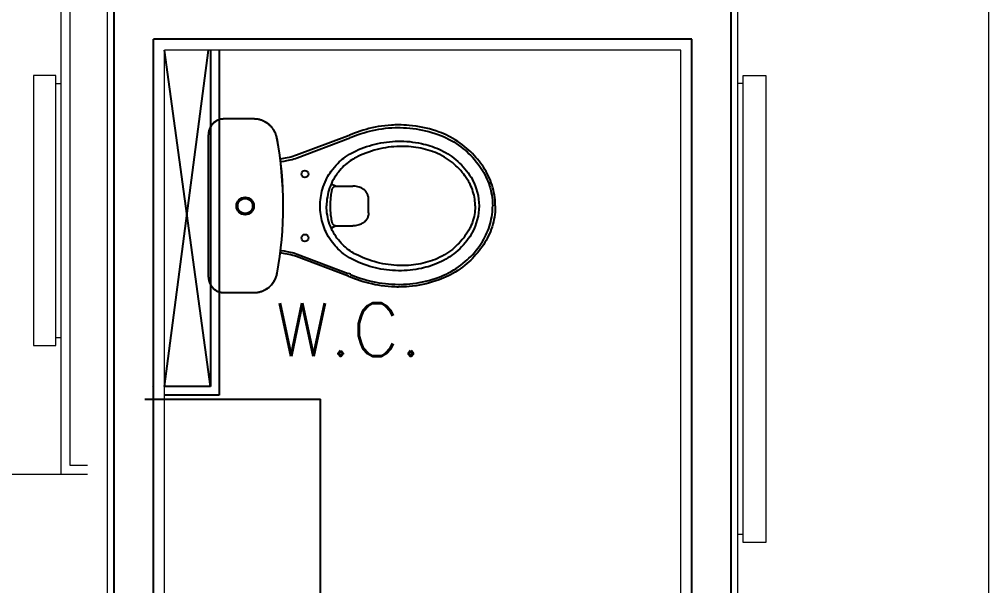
# Model space of a CAD drawing. Header units: millimetres. Extents: x 188.6 to 263.2, y 40.1 to 120.1.
# Drawn here: x 205.119 to 207.325, y 115.256 to 116.544 of the extents above; entities that cross this region are included whole.
import ezdxf

# ---------------------------------------------------------------- set-up
doc = ezdxf.new("R2010")
doc.units = ezdxf.units.MM
for name, color, linetype in [('_XREF_APTOS 1003 E 1004$0$A-MC-ALVENARIA', 7, 'Continuous'), ('_XREF_APTOS 1003 E 1004$0$L-MC-LAYOUT MOLHADO', 4, 'Continuous'), ('_XREF_APTOS 1003 E 1004$0$S-MC-SECÇÃO', 3, 'Continuous'), ('_XREF_APTOS 1003 E 1004$0$V-MC-VISTA2', 1, 'Continuous'), ('ARQ', 8, 'Continuous'), ('ARQ-BASE', 8, 'Continuous')]:
    doc.layers.add(name, color=color, linetype=linetype)
doc.layers.add('_XREF_APTOS 1003 E 1004$0$L-MC-LAYOUT', color=252, linetype='Continuous', lineweight=5)
doc.layers.add('_XREF_APTOS 1003 E 1004$0$R-MC-REBOCO', color=1, linetype='Continuous', lineweight=5)
doc.styles.add('60-75', font='romans.shx', dxfattribs={"height": 0.12})

# ---------------------------------------------------------------- blocks, each defined once
blk = doc.blocks.new('A$C1BFF5DEF')
at = {"layer": '_XREF_APTOS 1003 E 1004$0$A-MC-ALVENARIA', "color": 8}
for p, q in [((7.8503, 5.155, 0), (7.8503, 8.865, 0)), ((6.4453, 7.65), (6.4453, 5.245)), ((6.5353, 5.245), (6.5353, 7.445)), ((7.7603, 7.445), (6.5353, 7.445)), ((7.7603, 5.245, 0), (7.7603, 7.445))]:
    blk.add_line(p, q, dxfattribs=at)
at = {"layer": '_XREF_APTOS 1003 E 1004$0$L-MC-LAYOUT', "color": 8}
for p, q in [((8.4355, 8.0704), (8.4357, 5.1652)), ((6.3257, 6.4552), (6.3257, 7.6552)), ((6.3457, 6.4752), (6.3457, 7.6402)), ((6.3133, 7.3623), (6.2624, 7.3623)), ((6.2624, 7.3623), (6.2624, 6.7481)), ((6.3133, 6.7481), (6.3133, 7.3623)), ((6.3133, 7.3441), (6.3257, 7.3441)), ((7.8776, 7.3441, 0), (7.8653, 7.3441, 0)), ((7.8776, 6.2995, 0), (7.8776, 7.3623, 0)), ((7.8776, 7.3623, 0), (7.9285, 7.3623, 0)), ((7.9285, 7.3623, 0), (7.9285, 6.2995, 0)), ((6.3133, 6.7663), (6.3257, 6.7663)), ((6.2624, 6.7481), (6.3133, 6.7481)), ((6.3857, 6.4752), (6.3457, 6.4752)), ((6.0857, 6.4552), (6.3857, 6.4552)), ((7.8776, 6.3177, 0), (7.8653, 6.3177, 0)), ((7.9285, 6.2995, 0), (7.8776, 6.2995, 0))]:
    blk.add_line(p, q, dxfattribs=at)
at = {"layer": '_XREF_APTOS 1003 E 1004$0$L-MC-LAYOUT MOLHADO', "color": 8}
for p, q in [((6.6745, 7.2563), (6.6734, 7.2554)), ((6.6763, 7.2575), (6.6735, 7.2555)), ((6.6756, 7.2571), (6.6745, 7.2563)), ((6.6767, 7.2578), (6.6756, 7.2571)), ((6.6792, 7.2593), (6.6763, 7.2575)), ((6.6779, 7.2586), (6.6767, 7.2578)), ((6.6791, 7.2592), (6.6779, 7.2586)), ((6.6803, 7.2599), (6.6791, 7.2592)), ((6.6823, 7.2608), (6.6792, 7.2593)), ((6.6815, 7.2604), (6.6803, 7.2599)), ((6.6828, 7.261), (6.6815, 7.2604)), ((6.6856, 7.2619), (6.6823, 7.2608)), ((6.6841, 7.2614), (6.6828, 7.261)), ((6.6854, 7.2619), (6.6841, 7.2614)), ((6.6867, 7.2623), (6.6854, 7.2619)), ((6.6889, 7.2627), (6.6856, 7.2619)), ((6.6881, 7.2626), (6.6867, 7.2623)), ((6.6894, 7.2629), (6.6881, 7.2626)), ((6.6923, 7.2632), (6.6889, 7.2627)), ((6.6908, 7.2631), (6.6894, 7.2629)), ((6.6921, 7.2632), (6.6908, 7.2631)), ((6.6935, 7.2633), (6.6921, 7.2632)), ((6.6957, 7.2634), (6.6923, 7.2632)), ((6.6949, 7.2634), (6.6935, 7.2633)), ((6.6957, 7.2634), (6.6949, 7.2634)), ((6.7636, 7.2634), (6.6957, 7.2634)), ((6.6957, 7.2634), (6.6957, 7.2634)), ((6.7636, 7.2634), (6.6957, 7.2634)), ((6.7657, 7.2634), (6.7636, 7.2634)), ((6.7646, 7.2634), (6.7636, 7.2634)), ((6.7636, 7.2634), (6.7636, 7.2634)), ((6.7663, 7.2633), (6.7646, 7.2634)), ((6.7687, 7.2631), (6.7657, 7.2634)), ((6.768, 7.2632), (6.7663, 7.2633)), ((6.7697, 7.2631), (6.768, 7.2632)), ((6.7717, 7.2628), (6.7687, 7.2631)), ((6.7714, 7.2628), (6.7697, 7.2631)), ((6.7731, 7.2626), (6.7714, 7.2628)), ((6.7747, 7.2622), (6.7717, 7.2628)), ((6.7748, 7.2622), (6.7731, 7.2626)), ((6.7776, 7.2615), (6.7747, 7.2622)), ((6.7765, 7.2619), (6.7748, 7.2622)), ((6.7781, 7.2614), (6.7765, 7.2619)), ((6.7805, 7.2607), (6.7776, 7.2615)), ((6.7798, 7.2609), (6.7781, 7.2614)), ((6.7814, 7.2604), (6.7798, 7.2609)), ((6.7833, 7.2597), (6.7805, 7.2607)), ((6.783, 7.2598), (6.7814, 7.2604)), ((6.7846, 7.2592), (6.783, 7.2598)), ((6.7861, 7.2585), (6.7833, 7.2597)), ((6.7861, 7.2585), (6.7846, 7.2592)), ((6.7888, 7.2571), (6.7861, 7.2585)), ((6.7877, 7.2577), (6.7861, 7.2585)), ((6.7892, 7.257), (6.7877, 7.2577)), ((6.7914, 7.2556), (6.7888, 7.2571)), ((6.7907, 7.2561), (6.7892, 7.257)), ((6.7921, 7.2553), (6.7907, 7.2561)), ((6.794, 7.254), (6.7914, 7.2556)), ((6.6615, 7.2353), (6.661, 7.2319)), ((6.6613, 7.2344), (6.6611, 7.2331)), ((6.6615, 7.2358), (6.6613, 7.2344)), ((6.6623, 7.2386), (6.6615, 7.2353)), ((6.6618, 7.2371), (6.6615, 7.2358)), ((6.6622, 7.2384), (6.6618, 7.2371)), ((6.6626, 7.2398), (6.6622, 7.2384)), ((6.6634, 7.2419), (6.6623, 7.2386)), ((6.6631, 7.2411), (6.6626, 7.2398)), ((6.6636, 7.2423), (6.6631, 7.2411)), ((6.6649, 7.245), (6.6634, 7.2419)), ((6.6642, 7.2436), (6.6636, 7.2423)), ((6.6648, 7.2448), (6.6642, 7.2436)), ((6.6655, 7.246), (6.6648, 7.2448)), ((6.6667, 7.2479), (6.6649, 7.245)), ((6.6662, 7.2472), (6.6655, 7.246)), ((6.6669, 7.2483), (6.6662, 7.2472)), ((6.6687, 7.2507), (6.6667, 7.2479)), ((6.6677, 7.2494), (6.6669, 7.2483)), ((6.6686, 7.2505), (6.6677, 7.2494)), ((6.6694, 7.2516), (6.6686, 7.2505)), ((6.671, 7.2532), (6.6687, 7.2507)), ((6.6704, 7.2526), (6.6694, 7.2516)), ((6.6713, 7.2536), (6.6704, 7.2526)), ((6.6735, 7.2555), (6.671, 7.2532)), ((6.6723, 7.2545), (6.6713, 7.2536)), ((6.6734, 7.2554), (6.6723, 7.2545)), ((6.7935, 7.2543), (6.7921, 7.2553)), ((6.7949, 7.2534), (6.7935, 7.2543)), ((6.7964, 7.2522), (6.794, 7.254)), ((6.7963, 7.2524), (6.7949, 7.2534)), ((6.7977, 7.2513), (6.7963, 7.2524)), ((6.7987, 7.2503), (6.7964, 7.2522)), ((6.799, 7.2502), (6.7977, 7.2513)), ((6.801, 7.2483), (6.7987, 7.2503)), ((6.8002, 7.249), (6.799, 7.2502)), ((6.8015, 7.2479), (6.8002, 7.249)), ((6.8031, 7.2461), (6.801, 7.2483)), ((6.8027, 7.2466), (6.8015, 7.2479)), ((6.8038, 7.2454), (6.8027, 7.2466)), ((6.8051, 7.2438), (6.8031, 7.2461)), ((6.8049, 7.2441), (6.8038, 7.2454)), ((6.806, 7.2428), (6.8049, 7.2441)), ((6.807, 7.2414), (6.8051, 7.2438)), ((6.807, 7.2414), (6.806, 7.2428)), ((6.8087, 7.239), (6.807, 7.2414)), ((6.808, 7.24), (6.807, 7.2414)), ((6.8089, 7.2386), (6.808, 7.24)), ((6.8103, 7.2364), (6.8087, 7.239)), ((6.8098, 7.2371), (6.8089, 7.2386)), ((6.8107, 7.2357), (6.8098, 7.2371)), ((6.8117, 7.2337), (6.8103, 7.2364)), ((6.8115, 7.2341), (6.8107, 7.2357)), ((6.8123, 7.2326), (6.8115, 7.2341)), ((6.813, 7.231), (6.8117, 7.2337)), ((6.9996, 7.2337), (6.9931, 7.2314)), ((7.0061, 7.2358), (6.9996, 7.2337)), ((7.0126, 7.2378), (7.0061, 7.2358)), ((7.0192, 7.2397), (7.0126, 7.2378)), ((7.0143, 7.2321), (7.0207, 7.2339)), ((7.0258, 7.2414), (7.0192, 7.2397)), ((7.0207, 7.2339), (7.0273, 7.2356)), ((7.0325, 7.243), (7.0258, 7.2414)), ((7.0273, 7.2356), (7.0338, 7.2372)), ((7.0398, 7.2445), (7.0325, 7.243)), ((7.0338, 7.2372), (7.0411, 7.2387)), ((7.0471, 7.2459), (7.0398, 7.2445)), ((7.0411, 7.2387), (7.0484, 7.2401)), ((7.0545, 7.2471), (7.0471, 7.2459)), ((7.0484, 7.2401), (7.0557, 7.2412)), ((7.0619, 7.248), (7.0545, 7.2471)), ((7.0557, 7.2412), (7.0631, 7.2422)), ((7.0693, 7.2488), (7.0619, 7.248)), ((7.0631, 7.2422), (7.0706, 7.2429)), ((7.0767, 7.2493), (7.0693, 7.2488)), ((7.0706, 7.2429), (7.0781, 7.2434)), ((7.0808, 7.2495), (7.0767, 7.2493)), ((7.0781, 7.2434), (7.0857, 7.2438)), ((7.085, 7.2497), (7.0808, 7.2495)), ((7.0891, 7.2498), (7.085, 7.2497)), ((7.0857, 7.2438), (7.0932, 7.2438)), ((7.0932, 7.2498), (7.0891, 7.2498)), ((7.0992, 7.2497), (7.0932, 7.2498)), ((7.0932, 7.2438), (7.0971, 7.2438)), ((7.0971, 7.2438), (7.1043, 7.2436)), ((7.1052, 7.2495), (7.0992, 7.2497)), ((7.1043, 7.2436), (7.1115, 7.2432)), ((7.1112, 7.2492), (7.1052, 7.2495)), ((7.1172, 7.2487), (7.1112, 7.2492)), ((7.1115, 7.2432), (7.1187, 7.2426)), ((7.125, 7.2479), (7.1172, 7.2487)), ((7.1187, 7.2426), (7.1259, 7.2418)), ((7.1329, 7.2469), (7.125, 7.2479)), ((7.1259, 7.2418), (7.1331, 7.2408)), ((7.1407, 7.2456), (7.1329, 7.2469)), ((7.1331, 7.2408), (7.1402, 7.2396)), ((7.1402, 7.2396), (7.1475, 7.2382)), ((7.1482, 7.2441), (7.1407, 7.2456)), ((7.1475, 7.2382), (7.1547, 7.2366)), ((7.1558, 7.2425), (7.1482, 7.2441)), ((7.1547, 7.2366), (7.162, 7.2347)), ((7.1632, 7.2406), (7.1558, 7.2425)), ((7.162, 7.2347), (7.1691, 7.2327)), ((7.1706, 7.2385), (7.1632, 7.2406)), ((7.178, 7.2361), (7.1706, 7.2385)), ((7.1853, 7.2336), (7.178, 7.2361)), ((7.1906, 7.2315), (7.1853, 7.2336)), ((6.6604, 6.9032), (6.6604, 7.2272)), ((6.661, 7.2319), (6.6608, 7.2285)), ((6.6609, 7.2317), (6.6608, 7.2303)), ((6.6608, 7.2303), (6.6608, 7.2289)), ((6.6608, 7.2289), (6.6608, 7.2285)), ((6.6608, 7.2285), (6.6608, 7.2285)), ((6.6611, 7.2331), (6.6609, 7.2317)), ((6.813, 7.231), (6.8123, 7.2326)), ((6.8141, 7.2281), (6.813, 7.231)), ((6.8136, 7.2295), (6.813, 7.231)), ((6.8142, 7.2279), (6.8136, 7.2295)), ((6.8151, 7.2253), (6.8141, 7.2281)), ((6.8148, 7.2263), (6.8142, 7.2279)), ((6.8153, 7.2246), (6.8148, 7.2263)), ((6.8159, 7.2223), (6.8151, 7.2253)), ((6.8157, 7.223), (6.8153, 7.2246)), ((6.8161, 7.2213), (6.8157, 7.223)), ((6.8165, 7.2194), (6.8159, 7.2223)), ((6.8165, 7.2196), (6.8161, 7.2213)), ((6.8165, 7.2194), (6.8165, 7.2196)), ((6.8165, 7.2194), (6.8165, 7.2194)), ((6.9767, 7.2245), (6.8607, 7.1807)), ((6.8628, 7.1751), (6.9788, 7.2189)), ((6.9872, 7.229), (6.9813, 7.2264)), ((6.9837, 7.221), (6.9894, 7.2235)), ((6.9931, 7.2314), (6.9872, 7.229)), ((6.9894, 7.2235), (6.9952, 7.2258)), ((6.9952, 7.2258), (7.0015, 7.228)), ((7.0015, 7.228), (7.0079, 7.2301)), ((7.0079, 7.2301), (7.0143, 7.2321)), ((7.066, 7.211), (7.0725, 7.2117)), ((7.0725, 7.2117), (7.079, 7.2123)), ((7.079, 7.2123), (7.0855, 7.2126)), ((7.0855, 7.2126), (7.092, 7.2128)), ((7.092, 7.2128), (7.0985, 7.2129)), ((7.0985, 7.2129), (7.1051, 7.2127)), ((7.1051, 7.2127), (7.1118, 7.2123)), ((7.1118, 7.2123), (7.1185, 7.2118)), ((7.1185, 7.2118), (7.1251, 7.211)), ((7.1691, 7.2327), (7.1762, 7.2304)), ((7.1762, 7.2304), (7.1832, 7.228)), ((7.1832, 7.228), (7.1893, 7.2257)), ((7.1893, 7.2257), (7.1953, 7.2232)), ((7.1959, 7.2294), (7.1906, 7.2315)), ((7.1953, 7.2232), (7.2012, 7.2205)), ((7.2012, 7.227), (7.1959, 7.2294)), ((7.2064, 7.2246), (7.2012, 7.227)), ((7.2012, 7.2205), (7.2071, 7.2176)), ((7.2115, 7.222), (7.2064, 7.2246)), ((7.2071, 7.2176), (7.2128, 7.2145)), ((7.2166, 7.2192), (7.2115, 7.222)), ((7.2128, 7.2145), (7.2186, 7.2111)), ((7.2223, 7.2158), (7.2166, 7.2192)), ((7.228, 7.2122), (7.2223, 7.2158)), ((7.2335, 7.2084), (7.228, 7.2122)), ((6.9905, 7.1881), (6.9963, 7.1909)), ((6.9963, 7.1909), (7.0023, 7.1936)), ((7.0023, 7.1936), (7.0083, 7.1961)), ((7.0083, 7.1961), (7.0144, 7.1984)), ((7.0144, 7.1984), (7.0205, 7.2006)), ((7.0205, 7.2006), (7.0267, 7.2026)), ((7.0315, 7.1902), (7.0252, 7.1881)), ((7.0267, 7.2026), (7.0332, 7.2044)), ((7.0379, 7.1922), (7.0315, 7.1902)), ((7.0332, 7.2044), (7.0396, 7.2061)), ((7.0443, 7.1939), (7.0379, 7.1922)), ((7.0396, 7.2061), (7.0462, 7.2076)), ((7.0506, 7.1954), (7.0443, 7.1939)), ((7.0462, 7.2076), (7.0527, 7.2089)), ((7.057, 7.1967), (7.0506, 7.1954)), ((7.0527, 7.2089), (7.0594, 7.21)), ((7.0634, 7.1979), (7.057, 7.1967)), ((7.0594, 7.21), (7.066, 7.211)), ((7.0698, 7.1989), (7.0634, 7.1979)), ((7.0762, 7.1997), (7.0698, 7.1989)), ((7.0827, 7.2003), (7.0762, 7.1997)), ((7.0893, 7.2007), (7.0827, 7.2003)), ((7.096, 7.201), (7.0893, 7.2007)), ((7.1027, 7.201), (7.096, 7.201)), ((7.1094, 7.2009), (7.1027, 7.201)), ((7.116, 7.2005), (7.1094, 7.2009)), ((7.1216, 7.2001), (7.116, 7.2005)), ((7.1272, 7.1995), (7.1216, 7.2001)), ((7.1251, 7.211), (7.1318, 7.2101)), ((7.1328, 7.1987), (7.1272, 7.1995)), ((7.1318, 7.2101), (7.1384, 7.2089)), ((7.1384, 7.1978), (7.1328, 7.1987)), ((7.1384, 7.2089), (7.145, 7.2076)), ((7.1439, 7.1967), (7.1384, 7.1978)), ((7.1493, 7.1956), (7.1439, 7.1967)), ((7.145, 7.2076), (7.1501, 7.2064)), ((7.1547, 7.1942), (7.1493, 7.1956)), ((7.1501, 7.2064), (7.1552, 7.2051)), ((7.16, 7.1927), (7.1547, 7.1942)), ((7.1552, 7.2051), (7.1602, 7.2037)), ((7.1653, 7.1911), (7.16, 7.1927)), ((7.1602, 7.2037), (7.1653, 7.2021)), ((7.1653, 7.2021), (7.1703, 7.2005)), ((7.1705, 7.1893), (7.1653, 7.1911)), ((7.1703, 7.2005), (7.1752, 7.1987)), ((7.1752, 7.1987), (7.1804, 7.1967)), ((7.1804, 7.1967), (7.1854, 7.1945)), ((7.1854, 7.1945), (7.1904, 7.1921)), ((7.1904, 7.1921), (7.1953, 7.1896)), ((7.1953, 7.1896), (7.2001, 7.1869)), ((7.2186, 7.2111), (7.2243, 7.2075)), ((7.2243, 7.2075), (7.2298, 7.2038)), ((7.2298, 7.2038), (7.2352, 7.1998)), ((7.2389, 7.2044), (7.2335, 7.2084)), ((7.2352, 7.1998), (7.2405, 7.1957)), ((7.2442, 7.2003), (7.2389, 7.2044)), ((7.2405, 7.1957), (7.2448, 7.1921)), ((7.2487, 7.1966), (7.2442, 7.2003)), ((7.2448, 7.1921), (7.2491, 7.1883)), ((7.2531, 7.1927), (7.2487, 7.1966)), ((7.2573, 7.1887), (7.2531, 7.1927)), ((6.8279, 7.1729), (6.8238, 7.1723)), ((6.8266, 7.1667), (6.8327, 7.1676)), ((6.8351, 7.1741), (6.8279, 7.1729)), ((6.8327, 7.1676), (6.8388, 7.1687)), ((6.8395, 7.1749), (6.8351, 7.1741)), ((6.8388, 7.1687), (6.8428, 7.1695)), ((6.8439, 7.1758), (6.8395, 7.1749)), ((6.8428, 7.1695), (6.8468, 7.1704)), ((6.8482, 7.1768), (6.8439, 7.1758)), ((6.8468, 7.1704), (6.8509, 7.1713)), ((6.8524, 7.1779), (6.8482, 7.1768)), ((6.8509, 7.1713), (6.8549, 7.1724)), ((6.8566, 7.1792), (6.8524, 7.1779)), ((6.8549, 7.1724), (6.8588, 7.1737)), ((6.8607, 7.1807), (6.8566, 7.1792)), ((6.8588, 7.1737), (6.8628, 7.1751)), ((6.9581, 7.1656), (6.9616, 7.1687)), ((6.9616, 7.1687), (6.9651, 7.1717)), ((6.9651, 7.1717), (6.9688, 7.1746)), ((6.9688, 7.1746), (6.9726, 7.1774)), ((6.9726, 7.1774), (6.9769, 7.1803)), ((6.9769, 7.1803), (6.9813, 7.1831)), ((6.9829, 7.1678), (6.9792, 7.1651)), ((6.9813, 7.1831), (6.9859, 7.1857)), ((6.9866, 7.1702), (6.9829, 7.1678)), ((6.9859, 7.1857), (6.9905, 7.1881)), ((6.9899, 7.1722), (6.9866, 7.1702)), ((6.9932, 7.1741), (6.9899, 7.1722)), ((6.9966, 7.1759), (6.9932, 7.1741)), ((6.9969, 7.1761), (6.9966, 7.1759)), ((6.9966, 7.1758), (6.9966, 7.1759)), ((6.9967, 7.1758), (6.9966, 7.1758)), ((6.9967, 7.1757), (6.997, 7.1759)), ((6.9967, 7.1757), (6.9967, 7.1758)), ((6.9967, 7.1757), (6.9967, 7.1757)), ((7.0017, 7.1785), (6.9969, 7.1761)), ((6.9969, 7.1761), (6.9969, 7.176)), ((6.9969, 7.176), (6.997, 7.1759)), ((6.997, 7.1759), (6.997, 7.1759)), ((6.997, 7.1759), (6.997, 7.1759)), ((7.0066, 7.1807), (7.0017, 7.1785)), ((7.0127, 7.1834), (7.0066, 7.1807)), ((7.0189, 7.1859), (7.0127, 7.1834)), ((7.0252, 7.1881), (7.0189, 7.1859)), ((7.1716, 7.1889), (7.1705, 7.1893)), ((7.1719, 7.1888), (7.1716, 7.1889)), ((7.1716, 7.1889), (7.1716, 7.1888)), ((7.1716, 7.1888), (7.1716, 7.1888)), ((7.1716, 7.1888), (7.1719, 7.1886)), ((7.1768, 7.1869), (7.1719, 7.1888)), ((7.1719, 7.1888), (7.1719, 7.1887)), ((7.1719, 7.1887), (7.1719, 7.1887)), ((7.1719, 7.1887), (7.1719, 7.1886)), ((7.1821, 7.1846), (7.1768, 7.1869)), ((7.1873, 7.1822), (7.1821, 7.1846)), ((7.1924, 7.1795), (7.1873, 7.1822)), ((7.1973, 7.1767), (7.1924, 7.1795)), ((7.202, 7.1738), (7.1973, 7.1767)), ((7.2001, 7.1869), (7.205, 7.184)), ((7.2066, 7.1708), (7.202, 7.1738)), ((7.205, 7.184), (7.2098, 7.1809)), ((7.2111, 7.1675), (7.2066, 7.1708)), ((7.2098, 7.1809), (7.2144, 7.1777)), ((7.2155, 7.1642), (7.2111, 7.1675)), ((7.2144, 7.1777), (7.2189, 7.1743)), ((7.2189, 7.1743), (7.2234, 7.1707)), ((7.2234, 7.1707), (7.2278, 7.1669)), ((7.2491, 7.1883), (7.2532, 7.1844)), ((7.2532, 7.1844), (7.2572, 7.1804)), ((7.2572, 7.1804), (7.2611, 7.1763)), ((7.2615, 7.1846), (7.2573, 7.1887)), ((7.2611, 7.1763), (7.2656, 7.1713)), ((7.2655, 7.1804), (7.2615, 7.1846)), ((7.2693, 7.1761), (7.2655, 7.1804)), ((7.2656, 7.1713), (7.2699, 7.1661)), ((7.2729, 7.1718), (7.2693, 7.1761)), ((7.2765, 7.1673), (7.2729, 7.1718)), ((7.2799, 7.1628), (7.2765, 7.1673)), ((6.8246, 7.1664), (6.8266, 7.1667)), ((6.94, 7.1449), (6.9434, 7.1495)), ((6.9434, 7.1495), (6.947, 7.1539)), ((6.947, 7.1539), (6.9508, 7.1582)), ((6.9508, 7.1582), (6.9547, 7.1623)), ((6.9547, 7.1623), (6.9581, 7.1656)), ((6.9593, 7.1465), (6.9561, 7.1426)), ((6.9624, 7.15), (6.9593, 7.1465)), ((6.9655, 7.1533), (6.9624, 7.15)), ((6.9688, 7.1565), (6.9655, 7.1533)), ((6.9723, 7.1595), (6.9688, 7.1565)), ((6.9757, 7.1624), (6.9723, 7.1595)), ((6.9792, 7.1651), (6.9757, 7.1624)), ((7.2197, 7.1606), (7.2155, 7.1642)), ((7.2236, 7.1571), (7.2197, 7.1606)), ((7.2275, 7.1535), (7.2236, 7.1571)), ((7.2311, 7.1497), (7.2275, 7.1535)), ((7.2278, 7.1669), (7.232, 7.163)), ((7.2347, 7.1458), (7.2311, 7.1497)), ((7.232, 7.163), (7.2361, 7.1588)), ((7.2381, 7.1418), (7.2347, 7.1458)), ((7.2361, 7.1588), (7.2401, 7.1546)), ((7.2401, 7.1546), (7.244, 7.1502)), ((7.244, 7.1502), (7.2477, 7.1456)), ((7.2477, 7.1456), (7.2514, 7.1408)), ((7.2699, 7.1661), (7.274, 7.1608)), ((7.274, 7.1608), (7.278, 7.1553)), ((7.278, 7.1553), (7.2811, 7.1507)), ((7.2832, 7.1582), (7.2799, 7.1628)), ((7.2811, 7.1507), (7.284, 7.1461)), ((7.2863, 7.1535), (7.2832, 7.1582)), ((7.284, 7.1461), (7.2868, 7.1413)), ((7.2893, 7.1488), (7.2863, 7.1535)), ((7.2921, 7.1441), (7.2893, 7.1488)), ((6.9258, 7.1195), (6.9281, 7.1247)), ((6.9281, 7.1247), (6.9302, 7.1289)), ((6.9302, 7.1289), (6.9325, 7.133)), ((6.9325, 7.133), (6.9348, 7.1371)), ((6.9348, 7.1371), (6.9374, 7.141)), ((6.9374, 7.141), (6.94, 7.1449)), ((6.9448, 7.1256), (6.9424, 7.1211)), ((6.9474, 7.1301), (6.9448, 7.1256)), ((6.9501, 7.1344), (6.9474, 7.1301)), ((6.953, 7.1386), (6.9501, 7.1344)), ((6.9561, 7.1426), (6.953, 7.1386)), ((7.2413, 7.1378), (7.2381, 7.1418)), ((7.2443, 7.1337), (7.2413, 7.1378)), ((7.2472, 7.1295), (7.2443, 7.1337)), ((7.25, 7.1252), (7.2472, 7.1295)), ((7.2527, 7.1208), (7.25, 7.1252)), ((7.2514, 7.1408), (7.2548, 7.1358)), ((7.2548, 7.1358), (7.2581, 7.1308)), ((7.2581, 7.1308), (7.2611, 7.1256)), ((7.2868, 7.1413), (7.2895, 7.1365)), ((7.2895, 7.1365), (7.292, 7.1316)), ((7.292, 7.1316), (7.2943, 7.1267)), ((7.2948, 7.1392), (7.2921, 7.1441)), ((7.2943, 7.1267), (7.2964, 7.1217)), ((7.2973, 7.1342), (7.2948, 7.1392)), ((7.2998, 7.129), (7.2973, 7.1342)), ((7.302, 7.1236), (7.2998, 7.129)), ((7.3041, 7.1182), (7.302, 7.1236)), ((6.9188, 7.0988), (6.92, 7.1035)), ((6.92, 7.1035), (6.9217, 7.1089)), ((6.9217, 7.1089), (6.9236, 7.1143)), ((6.9236, 7.1143), (6.9258, 7.1195)), ((6.9347, 7.1016), (6.9332, 7.0965)), ((6.9363, 7.1066), (6.9347, 7.1016)), ((6.9382, 7.1116), (6.9363, 7.1066)), ((6.9402, 7.1164), (6.9382, 7.1116)), ((6.9497, 7.1107), (6.9399, 7.1152)), ((6.9424, 7.1211), (6.9402, 7.1164)), ((6.9416, 7.1005), (6.9417, 7.1012)), ((6.9417, 7.1012), (6.9419, 7.102)), ((6.9419, 7.102), (6.9421, 7.1027)), ((6.9421, 7.1027), (6.9423, 7.1034)), ((6.9423, 7.1034), (6.9426, 7.1041)), ((6.9426, 7.1041), (6.9429, 7.1047)), ((6.9429, 7.1047), (6.9431, 7.1054)), ((6.9431, 7.1054), (6.9434, 7.106)), ((6.9434, 7.106), (6.9438, 7.1066)), ((6.9438, 7.1066), (6.9441, 7.1071)), ((6.9441, 7.1071), (6.9445, 7.1077)), ((6.9445, 7.1077), (6.9448, 7.1082)), ((6.9448, 7.1082), (6.9449, 7.1083)), ((6.9449, 7.1083), (6.9452, 7.1086)), ((6.9452, 7.1086), (6.9456, 7.1089)), ((6.9456, 7.1089), (6.946, 7.1093)), ((6.946, 7.1093), (6.9464, 7.1095)), ((6.9464, 7.1095), (6.947, 7.1098)), ((6.947, 7.1098), (6.9476, 7.1101)), ((6.9476, 7.1101), (6.9482, 7.1103)), ((6.9482, 7.1103), (6.9489, 7.1105)), ((6.9489, 7.1105), (6.9497, 7.1107)), ((6.9497, 7.1107), (6.9497, 7.1107)), ((6.9497, 7.1107), (6.9888, 7.1107)), ((6.9571, 7.1107), (6.9571, 7.1107)), ((6.9571, 7.1107), (6.9573, 7.1107)), ((6.9918, 7.1106), (6.9888, 7.1107)), ((6.9947, 7.1103), (6.9918, 7.1106)), ((6.9975, 7.1099), (6.9947, 7.1103)), ((7.0004, 7.1093), (6.9975, 7.1099)), ((7.0033, 7.1085), (7.0004, 7.1093)), ((7.006, 7.1075), (7.0033, 7.1085)), ((7.008, 7.1067), (7.006, 7.1075)), ((7.0099, 7.1057), (7.008, 7.1067)), ((7.0118, 7.1045), (7.0099, 7.1057)), ((7.0136, 7.1033), (7.0118, 7.1045)), ((7.0154, 7.1019), (7.0136, 7.1033)), ((7.017, 7.1004), (7.0154, 7.1019)), ((7.2526, 7.1207), (7.2525, 7.1207)), ((7.2525, 7.1207), (7.2525, 7.1207)), ((7.2525, 7.1207), (7.2528, 7.1203)), ((7.2527, 7.1208), (7.2526, 7.1207)), ((7.2529, 7.1204), (7.2527, 7.1208)), ((7.2529, 7.1204), (7.2528, 7.1203)), ((7.2528, 7.1203), (7.2528, 7.1203)), ((7.2544, 7.1177), (7.2529, 7.1204)), ((7.2558, 7.1149), (7.2544, 7.1177)), ((7.2577, 7.1109), (7.2558, 7.1149)), ((7.2595, 7.1068), (7.2577, 7.1109)), ((7.261, 7.1026), (7.2595, 7.1068)), ((7.2624, 7.0984), (7.261, 7.1026)), ((7.2964, 7.1217), (7.2983, 7.1167)), ((7.2983, 7.1167), (7.3, 7.1116)), ((7.3, 7.1116), (7.3016, 7.1064)), ((7.3016, 7.1064), (7.303, 7.101)), ((7.3059, 7.1127), (7.3041, 7.1182)), ((7.3076, 7.1071), (7.3059, 7.1127)), ((7.3089, 7.1017), (7.3076, 7.1071)), ((7.3101, 7.0962), (7.3089, 7.1017)), ((6.915, 7.075), (6.9154, 7.0797)), ((6.9154, 7.0797), (6.916, 7.0845)), ((6.916, 7.0845), (6.9167, 7.0893)), ((6.9167, 7.0893), (6.9177, 7.094)), ((6.9177, 7.094), (6.9188, 7.0988)), ((6.9303, 7.081), (6.9298, 7.0759)), ((6.9311, 7.0862), (6.9303, 7.081)), ((6.932, 7.0913), (6.9311, 7.0862)), ((6.9332, 7.0965), (6.932, 7.0913)), ((6.9385, 7.0761), (6.9387, 7.0792)), ((6.9387, 7.0792), (6.939, 7.0824)), ((6.939, 7.0824), (6.9393, 7.0856)), ((6.9393, 7.0856), (6.9397, 7.0888)), ((6.9397, 7.0888), (6.9401, 7.092)), ((6.9401, 7.092), (6.9406, 7.0953)), ((6.9406, 7.0953), (6.9412, 7.0985)), ((6.9412, 7.0985), (6.9415, 7.1001)), ((6.9415, 7.1001), (6.9416, 7.1005)), ((7.0184, 7.0988), (7.017, 7.1004)), ((7.0198, 7.097), (7.0184, 7.0988)), ((7.0207, 7.0956), (7.0198, 7.097)), ((7.0216, 7.0942), (7.0207, 7.0956)), ((7.0223, 7.0926), (7.0216, 7.0942)), ((7.023, 7.0911), (7.0223, 7.0926)), ((7.0235, 7.0894), (7.023, 7.0911)), ((7.0241, 7.0874), (7.0235, 7.0894)), ((7.0245, 7.0854), (7.0241, 7.0874)), ((7.0247, 7.0832), (7.0245, 7.0854)), ((7.0248, 7.081), (7.0247, 7.0832)), ((7.0248, 7.0499), (7.0248, 7.081)), ((7.2637, 7.0941), (7.2624, 7.0984)), ((7.2648, 7.0897), (7.2637, 7.0941)), ((7.2657, 7.0852), (7.2648, 7.0897)), ((7.2664, 7.0806), (7.2657, 7.0852)), ((7.267, 7.076), (7.2664, 7.0806)), ((7.303, 7.101), (7.3042, 7.0956)), ((7.3042, 7.0956), (7.3052, 7.0901)), ((7.3052, 7.0901), (7.3061, 7.0846)), ((7.3061, 7.0846), (7.3067, 7.079)), ((7.3112, 7.0907), (7.3101, 7.0962)), ((7.312, 7.0851), (7.3112, 7.0907)), ((7.3126, 7.0796), (7.312, 7.0851)), ((7.3129, 7.0749), (7.3126, 7.0796)), ((6.9146, 7.0655), (6.9147, 7.0702)), ((6.9147, 7.0606), (6.9146, 7.0655)), ((6.9147, 7.0702), (6.915, 7.075)), ((6.915, 7.0558), (6.9147, 7.0606)), ((6.9294, 7.0707), (6.9293, 7.0655)), ((6.9294, 7.0603), (6.9293, 7.0655)), ((6.9296, 7.0655), (6.9293, 7.0655)), ((6.9298, 7.0759), (6.9294, 7.0707)), ((6.9298, 7.0551), (6.9294, 7.0603)), ((6.9382, 7.0668), (6.9383, 7.0698)), ((6.9382, 7.0655), (6.9382, 7.0668)), ((6.9382, 7.0635), (6.9382, 7.0655)), ((6.9383, 7.0604), (6.9382, 7.0635)), ((6.9383, 7.0698), (6.9384, 7.073)), ((6.9384, 7.0572), (6.9383, 7.0604)), ((6.9384, 7.073), (6.9385, 7.0761)), ((6.9386, 7.054), (6.9384, 7.0572)), ((7.2672, 7.0725), (7.267, 7.076)), ((7.2672, 7.0584), (7.267, 7.0549)), ((7.2674, 7.069), (7.2672, 7.0725)), ((7.2674, 7.0619), (7.2672, 7.0584)), ((7.2673, 7.0655), (7.2675, 7.0655)), ((7.2675, 7.0655), (7.2674, 7.069)), ((7.2675, 7.0655), (7.2674, 7.0619)), ((7.3067, 7.079), (7.307, 7.0745)), ((7.307, 7.0745), (7.3072, 7.07)), ((7.307, 7.0564), (7.3072, 7.0609)), ((7.3072, 7.07), (7.3073, 7.0655)), ((7.3072, 7.0609), (7.3073, 7.0655)), ((7.3131, 7.0702), (7.3129, 7.0749)), ((7.3131, 7.0608), (7.3129, 7.0561)), ((7.3132, 7.0655), (7.3131, 7.0702)), ((7.3132, 7.0655), (7.3131, 7.0608)), ((6.9154, 7.0509), (6.915, 7.0558)), ((6.916, 7.0461), (6.9154, 7.0509)), ((6.9168, 7.0414), (6.916, 7.0461)), ((6.9177, 7.0367), (6.9168, 7.0414)), ((6.9188, 7.0321), (6.9177, 7.0367)), ((6.9303, 7.0499), (6.9298, 7.0551)), ((6.9311, 7.0447), (6.9303, 7.0499)), ((6.932, 7.0396), (6.9311, 7.0447)), ((6.9332, 7.0345), (6.932, 7.0396)), ((6.9388, 7.0508), (6.9386, 7.054)), ((6.9391, 7.0476), (6.9388, 7.0508)), ((6.9394, 7.0444), (6.9391, 7.0476)), ((6.9399, 7.0411), (6.9394, 7.0444)), ((6.9403, 7.0378), (6.9399, 7.0411)), ((6.9408, 7.0345), (6.9403, 7.0378)), ((7.0207, 7.0353), (7.0198, 7.0339)), ((7.0216, 7.0368), (7.0207, 7.0353)), ((7.0223, 7.0383), (7.0216, 7.0368)), ((7.023, 7.0399), (7.0223, 7.0383)), ((7.0235, 7.0415), (7.023, 7.0399)), ((7.0241, 7.0435), (7.0235, 7.0415)), ((7.0245, 7.0456), (7.0241, 7.0435)), ((7.0247, 7.0477), (7.0245, 7.0456)), ((7.0248, 7.0499), (7.0247, 7.0477)), ((7.2637, 7.0368), (7.2624, 7.0325)), ((7.2648, 7.0413), (7.2637, 7.0368)), ((7.2657, 7.0458), (7.2648, 7.0413)), ((7.2664, 7.0503), (7.2657, 7.0458)), ((7.267, 7.0549), (7.2664, 7.0503)), ((7.303, 7.0299), (7.3042, 7.0354)), ((7.3042, 7.0354), (7.3052, 7.0409)), ((7.3052, 7.0409), (7.3061, 7.0464)), ((7.3061, 7.0464), (7.3067, 7.0519)), ((7.3067, 7.0519), (7.307, 7.0564)), ((7.3112, 7.0403), (7.3101, 7.0347)), ((7.312, 7.0458), (7.3112, 7.0403)), ((7.3126, 7.0514), (7.312, 7.0458)), ((7.3129, 7.0561), (7.3126, 7.0514)), ((6.92, 7.0275), (6.9188, 7.0321)), ((6.9214, 7.023), (6.92, 7.0275)), ((6.9229, 7.0186), (6.9214, 7.023)), ((6.9246, 7.0142), (6.9229, 7.0186)), ((6.9264, 7.0099), (6.9246, 7.0142)), ((6.9347, 7.0293), (6.9332, 7.0345)), ((6.9363, 7.0243), (6.9347, 7.0293)), ((6.9382, 7.0193), (6.9363, 7.0243)), ((6.9402, 7.0145), (6.9382, 7.0193)), ((6.9424, 7.0099), (6.9402, 7.0145)), ((6.9497, 7.0203), (6.9403, 7.0149)), ((6.9414, 7.0312), (6.9408, 7.0345)), ((6.9415, 7.0308), (6.9414, 7.0312)), ((6.9416, 7.0303), (6.9415, 7.0308)), ((6.9417, 7.0295), (6.9416, 7.0303)), ((6.9419, 7.0288), (6.9417, 7.0295)), ((6.9422, 7.0281), (6.9419, 7.0288)), ((6.9424, 7.0274), (6.9422, 7.0281)), ((6.9427, 7.0267), (6.9424, 7.0274)), ((6.9429, 7.026), (6.9427, 7.0267)), ((6.9432, 7.0254), (6.9429, 7.026)), ((6.9436, 7.0248), (6.9432, 7.0254)), ((6.9439, 7.0242), (6.9436, 7.0248)), ((6.9442, 7.0236), (6.9439, 7.0242)), ((6.9446, 7.0231), (6.9442, 7.0236)), ((6.9448, 7.0228), (6.9446, 7.0231)), ((6.9448, 7.0227), (6.9448, 7.0228)), ((6.9451, 7.0224), (6.9448, 7.0227)), ((6.9455, 7.0221), (6.9451, 7.0224)), ((6.9459, 7.0217), (6.9455, 7.0221)), ((6.9463, 7.0214), (6.9459, 7.0217)), ((6.9469, 7.0211), (6.9463, 7.0214)), ((6.9475, 7.0209), (6.9469, 7.0211)), ((6.9482, 7.0206), (6.9475, 7.0209)), ((6.9489, 7.0204), (6.9482, 7.0206)), ((6.9497, 7.0203), (6.9489, 7.0204)), ((6.9497, 7.0203), (6.9888, 7.0203)), ((6.9571, 7.0202), (6.9571, 7.0203)), ((6.9571, 7.0202), (6.9573, 7.0203)), ((6.9918, 7.0203), (6.9888, 7.0203)), ((6.9947, 7.0206), (6.9918, 7.0203)), ((6.9975, 7.021), (6.9947, 7.0206)), ((7.0004, 7.0216), (6.9975, 7.021)), ((7.0033, 7.0224), (7.0004, 7.0216)), ((7.006, 7.0234), (7.0033, 7.0224)), ((7.008, 7.0243), (7.006, 7.0234)), ((7.0099, 7.0253), (7.008, 7.0243)), ((7.0118, 7.0264), (7.0099, 7.0253)), ((7.0136, 7.0277), (7.0118, 7.0264)), ((7.0154, 7.029), (7.0136, 7.0277)), ((7.017, 7.0305), (7.0154, 7.029)), ((7.0184, 7.0322), (7.017, 7.0305)), ((7.0198, 7.0339), (7.0184, 7.0322)), ((7.2544, 7.0133), (7.2529, 7.0106)), ((7.2558, 7.016), (7.2544, 7.0133)), ((7.2577, 7.02), (7.2558, 7.016)), ((7.2595, 7.0241), (7.2577, 7.02)), ((7.261, 7.0283), (7.2595, 7.0241)), ((7.2624, 7.0325), (7.261, 7.0283)), ((7.2964, 7.0092), (7.2983, 7.0142)), ((7.2983, 7.0142), (7.3, 7.0194)), ((7.3, 7.0194), (7.3016, 7.0245)), ((7.3016, 7.0245), (7.303, 7.0299)), ((7.3059, 7.0183), (7.3041, 7.0128)), ((7.3076, 7.0238), (7.3059, 7.0183)), ((7.3089, 7.0292), (7.3076, 7.0238)), ((7.3101, 7.0347), (7.3089, 7.0292)), ((6.9284, 7.0056), (6.9264, 7.0099)), ((6.931, 7.0005), (6.9284, 7.0056)), ((6.9338, 6.9956), (6.931, 7.0005)), ((6.9368, 6.9907), (6.9338, 6.9956)), ((6.9448, 7.0053), (6.9424, 7.0099)), ((6.9474, 7.0008), (6.9448, 7.0053)), ((6.9501, 6.9965), (6.9474, 7.0008)), ((6.953, 6.9924), (6.9501, 6.9965)), ((6.9561, 6.9883), (6.953, 6.9924)), ((7.2413, 6.9931), (7.2381, 6.9891)), ((7.2443, 6.9972), (7.2413, 6.9931)), ((7.2472, 7.0014), (7.2443, 6.9972)), ((7.25, 7.0057), (7.2472, 7.0014)), ((7.2527, 7.0101), (7.25, 7.0057)), ((7.255, 6.9954), (7.2517, 6.9906)), ((7.2528, 7.0107), (7.2525, 7.0102)), ((7.2526, 7.0102), (7.2525, 7.0102)), ((7.2525, 7.0102), (7.2525, 7.0102)), ((7.2527, 7.0101), (7.2526, 7.0102)), ((7.2529, 7.0106), (7.2527, 7.0101)), ((7.2528, 7.0106), (7.2528, 7.0107)), ((7.2529, 7.0106), (7.2528, 7.0106)), ((7.2582, 7.0003), (7.255, 6.9954)), ((7.2611, 7.0053), (7.2582, 7.0003)), ((7.2868, 6.9896), (7.2895, 6.9944)), ((7.2895, 6.9944), (7.292, 6.9993)), ((7.292, 6.9993), (7.2943, 7.0042)), ((7.2948, 6.9918), (7.2921, 6.9869)), ((7.2943, 7.0042), (7.2964, 7.0092)), ((7.2973, 6.9967), (7.2948, 6.9918)), ((7.2998, 7.002), (7.2973, 6.9967)), ((7.302, 7.0073), (7.2998, 7.002)), ((7.3041, 7.0128), (7.302, 7.0073)), ((6.94, 6.986), (6.9368, 6.9907)), ((6.9428, 6.9822), (6.94, 6.986)), ((6.9457, 6.9786), (6.9428, 6.9822)), ((6.9488, 6.975), (6.9457, 6.9786)), ((6.9519, 6.9715), (6.9488, 6.975)), ((6.9552, 6.9682), (6.9519, 6.9715)), ((6.9593, 6.9844), (6.9561, 6.9883)), ((6.9624, 6.981), (6.9593, 6.9844)), ((6.9655, 6.9777), (6.9624, 6.981)), ((6.9688, 6.9745), (6.9655, 6.9777)), ((6.9723, 6.9714), (6.9688, 6.9745)), ((6.9757, 6.9685), (6.9723, 6.9714)), ((7.2197, 6.9703), (7.2155, 6.9668)), ((7.2236, 6.9738), (7.2197, 6.9703)), ((7.2275, 6.9775), (7.2236, 6.9738)), ((7.2311, 6.9812), (7.2275, 6.9775)), ((7.2347, 6.9851), (7.2311, 6.9812)), ((7.2365, 6.9725), (7.2323, 6.9682)), ((7.2381, 6.9891), (7.2347, 6.9851)), ((7.2406, 6.9769), (7.2365, 6.9725)), ((7.2446, 6.9814), (7.2406, 6.9769)), ((7.2482, 6.986), (7.2446, 6.9814)), ((7.2517, 6.9906), (7.2482, 6.986)), ((7.2699, 6.9648), (7.274, 6.9702)), ((7.274, 6.9702), (7.278, 6.9756)), ((7.278, 6.9756), (7.2811, 6.9802)), ((7.2832, 6.9728), (7.2799, 6.9681)), ((7.2811, 6.9802), (7.284, 6.9849)), ((7.2863, 6.9774), (7.2832, 6.9728)), ((7.284, 6.9849), (7.2868, 6.9896)), ((7.2893, 6.9821), (7.2863, 6.9774)), ((7.2921, 6.9869), (7.2893, 6.9821)), ((6.8279, 6.958), (6.824, 6.9586)), ((6.8248, 6.9645), (6.8266, 6.9643)), ((6.8266, 6.9643), (6.8327, 6.9633)), ((6.8351, 6.9568), (6.8279, 6.958)), ((6.8327, 6.9633), (6.8388, 6.9622)), ((6.8395, 6.956), (6.8351, 6.9568)), ((6.8388, 6.9622), (6.8428, 6.9615)), ((6.8439, 6.9551), (6.8395, 6.956)), ((6.8428, 6.9615), (6.8468, 6.9606)), ((6.8482, 6.9541), (6.8439, 6.9551)), ((6.8468, 6.9606), (6.8509, 6.9596)), ((6.8524, 6.953), (6.8482, 6.9541)), ((6.8509, 6.9596), (6.8549, 6.9585)), ((6.8566, 6.9517), (6.8524, 6.953)), ((6.8549, 6.9585), (6.8588, 6.9572)), ((6.8607, 6.9503), (6.8566, 6.9517)), ((6.8588, 6.9572), (6.8628, 6.9558)), ((6.9767, 6.9064), (6.8607, 6.9503)), ((6.8628, 6.9558), (6.9788, 6.912)), ((6.9593, 6.9642), (6.9552, 6.9682)), ((6.9636, 6.9605), (6.9593, 6.9642)), ((6.968, 6.9569), (6.9636, 6.9605)), ((6.9726, 6.9535), (6.968, 6.9569)), ((6.9769, 6.9506), (6.9726, 6.9535)), ((6.9792, 6.9658), (6.9757, 6.9685)), ((6.9813, 6.9478), (6.9769, 6.9506)), ((6.9829, 6.9632), (6.9792, 6.9658)), ((6.9859, 6.9453), (6.9813, 6.9478)), ((6.9866, 6.9607), (6.9829, 6.9632)), ((6.9899, 6.9587), (6.9866, 6.9607)), ((6.9932, 6.9568), (6.9899, 6.9587)), ((6.9966, 6.955), (6.9932, 6.9568)), ((6.9967, 6.9552), (6.9966, 6.9551)), ((6.9966, 6.9551), (6.9966, 6.955)), ((6.9969, 6.9548), (6.9966, 6.955)), ((6.9967, 6.9552), (6.9967, 6.9552)), ((6.9967, 6.9552), (6.9967, 6.9552)), ((6.997, 6.955), (6.9967, 6.9552)), ((6.9969, 6.9549), (6.997, 6.955)), ((6.9969, 6.9548), (6.9969, 6.9549)), ((7.0017, 6.9525), (6.9969, 6.9548)), ((6.997, 6.955), (6.997, 6.955)), ((6.997, 6.955), (6.997, 6.955)), ((7.0066, 6.9502), (7.0017, 6.9525)), ((7.0127, 6.9475), (7.0066, 6.9502)), ((7.0189, 6.9451), (7.0127, 6.9475)), ((7.1873, 6.9487), (7.1821, 6.9463)), ((7.1924, 6.9514), (7.1873, 6.9487)), ((7.1973, 6.9542), (7.1924, 6.9514)), ((7.202, 6.9571), (7.1973, 6.9542)), ((7.2052, 6.9471), (7.2005, 6.9442)), ((7.2066, 6.9602), (7.202, 6.9571)), ((7.2098, 6.9501), (7.2052, 6.9471)), ((7.2111, 6.9634), (7.2066, 6.9602)), ((7.2144, 6.9532), (7.2098, 6.9501)), ((7.2155, 6.9668), (7.2111, 6.9634)), ((7.2189, 6.9567), (7.2144, 6.9532)), ((7.2234, 6.9602), (7.2189, 6.9567)), ((7.2279, 6.9642), (7.2234, 6.9602)), ((7.2323, 6.9682), (7.2279, 6.9642)), ((7.2532, 6.9465), (7.2572, 6.9505)), ((7.2572, 6.9505), (7.2611, 6.9546)), ((7.2611, 6.9546), (7.2656, 6.9596)), ((7.2655, 6.9506), (7.2615, 6.9463)), ((7.2693, 6.9548), (7.2655, 6.9506)), ((7.2656, 6.9596), (7.2699, 6.9648)), ((7.2729, 6.9591), (7.2693, 6.9548)), ((7.2765, 6.9636), (7.2729, 6.9591)), ((7.2799, 6.9681), (7.2765, 6.9636)), ((6.9905, 6.9428), (6.9859, 6.9453)), ((6.9965, 6.9399), (6.9905, 6.9428)), ((7.0026, 6.9372), (6.9965, 6.9399)), ((7.0088, 6.9346), (7.0026, 6.9372)), ((7.0151, 6.9323), (7.0088, 6.9346)), ((7.0214, 6.9301), (7.0151, 6.9323)), ((7.0252, 6.9428), (7.0189, 6.9451)), ((7.0278, 6.9281), (7.0214, 6.9301)), ((7.0315, 6.9407), (7.0252, 6.9428)), ((7.0341, 6.9263), (7.0278, 6.9281)), ((7.0379, 6.9388), (7.0315, 6.9407)), ((7.0404, 6.9247), (7.0341, 6.9263)), ((7.0443, 6.937), (7.0379, 6.9388)), ((7.0506, 6.9355), (7.0443, 6.937)), ((7.057, 6.9342), (7.0506, 6.9355)), ((7.0634, 6.9331), (7.057, 6.9342)), ((7.0698, 6.9321), (7.0634, 6.9331)), ((7.0762, 6.9313), (7.0698, 6.9321)), ((7.0827, 6.9307), (7.0762, 6.9313)), ((7.0893, 6.9302), (7.0827, 6.9307)), ((7.096, 6.93), (7.0893, 6.9302)), ((7.1027, 6.9299), (7.096, 6.93)), ((7.1094, 6.9301), (7.1027, 6.9299)), ((7.116, 6.9304), (7.1094, 6.9301)), ((7.1216, 6.9309), (7.116, 6.9304)), ((7.1272, 6.9315), (7.1216, 6.9309)), ((7.1328, 6.9322), (7.1272, 6.9315)), ((7.1384, 6.9331), (7.1328, 6.9322)), ((7.1439, 6.9342), (7.1384, 6.9331)), ((7.1493, 6.9354), (7.1439, 6.9342)), ((7.1547, 6.9367), (7.1493, 6.9354)), ((7.1552, 6.9259), (7.1501, 6.9246)), ((7.16, 6.9382), (7.1547, 6.9367)), ((7.1603, 6.9273), (7.1552, 6.9259)), ((7.1653, 6.9398), (7.16, 6.9382)), ((7.1653, 6.9288), (7.1603, 6.9273)), ((7.1705, 6.9416), (7.1653, 6.9398)), ((7.1703, 6.9305), (7.1653, 6.9288)), ((7.1752, 6.9323), (7.1703, 6.9305)), ((7.1716, 6.942), (7.1705, 6.9416)), ((7.1719, 6.9423), (7.1716, 6.9422)), ((7.1716, 6.942), (7.1716, 6.9422)), ((7.1716, 6.9422), (7.1716, 6.9422)), ((7.1719, 6.9421), (7.1716, 6.942)), ((7.1768, 6.944), (7.1719, 6.9421)), ((7.1719, 6.9422), (7.1719, 6.9423)), ((7.1719, 6.9423), (7.1719, 6.9423)), ((7.1719, 6.9421), (7.1719, 6.9422)), ((7.1805, 6.9343), (7.1752, 6.9323)), ((7.1821, 6.9463), (7.1768, 6.944)), ((7.1856, 6.9366), (7.1805, 6.9343)), ((7.1907, 6.939), (7.1856, 6.9366)), ((7.1957, 6.9415), (7.1907, 6.939)), ((7.2005, 6.9442), (7.1957, 6.9415)), ((7.2243, 6.9234), (7.2298, 6.9272)), ((7.2298, 6.9272), (7.2352, 6.9311)), ((7.2389, 6.9265), (7.2335, 6.9225)), ((7.2352, 6.9311), (7.2405, 6.9352)), ((7.2442, 6.9306), (7.2389, 6.9265)), ((7.2405, 6.9352), (7.2448, 6.9389)), ((7.2487, 6.9344), (7.2442, 6.9306)), ((7.2448, 6.9389), (7.2491, 6.9426)), ((7.2531, 6.9382), (7.2487, 6.9344)), ((7.2491, 6.9426), (7.2532, 6.9465)), ((7.2573, 6.9422), (7.2531, 6.9382)), ((7.2615, 6.9463), (7.2573, 6.9422)), ((6.6604, 6.9032), (6.6608, 6.9032)), ((6.6608, 6.9033), (6.661, 6.8999)), ((6.6608, 6.9033), (6.6608, 6.9033)), ((6.6608, 6.9033), (6.6608, 6.9025)), ((6.8138, 6.9017), (6.8149, 6.9045)), ((6.8138, 6.9016), (6.8144, 6.9032)), ((6.8144, 6.9032), (6.815, 6.9048)), ((6.8149, 6.9045), (6.8158, 6.9074)), ((6.815, 6.9048), (6.8155, 6.9064)), ((6.8155, 6.9064), (6.816, 6.908)), ((6.8158, 6.9074), (6.8165, 6.9103)), ((6.816, 6.908), (6.8164, 6.9097)), ((6.8164, 6.9097), (6.8168, 6.9114)), ((6.8165, 6.9103), (6.817, 6.9126)), ((6.8168, 6.9114), (6.817, 6.9126)), ((6.817, 6.9126), (6.817, 6.9126)), ((6.9806, 6.9041), (6.9805, 6.9041)), ((6.9872, 6.9019), (6.9813, 6.9045)), ((6.9837, 6.9099), (6.9894, 6.9075)), ((6.9894, 6.9075), (6.9952, 6.9052)), ((6.9952, 6.9052), (7.0015, 6.9029)), ((7.0015, 6.9029), (7.0079, 6.9008)), ((7.0467, 6.9232), (7.0404, 6.9247)), ((7.0531, 6.922), (7.0467, 6.9232)), ((7.0595, 6.9209), (7.0531, 6.922)), ((7.066, 6.92), (7.0595, 6.9209)), ((7.0727, 6.9192), (7.066, 6.92)), ((7.0794, 6.9186), (7.0727, 6.9192)), ((7.0861, 6.9183), (7.0794, 6.9186)), ((7.0928, 6.9181), (7.0861, 6.9183)), ((7.0995, 6.9181), (7.0928, 6.9181)), ((7.1062, 6.9183), (7.0995, 6.9181)), ((7.1127, 6.9187), (7.1062, 6.9183)), ((7.1192, 6.9193), (7.1127, 6.9187)), ((7.1257, 6.92), (7.1192, 6.9193)), ((7.1322, 6.9209), (7.1257, 6.92)), ((7.1386, 6.9221), (7.1322, 6.9209)), ((7.145, 6.9234), (7.1386, 6.9221)), ((7.1501, 6.9246), (7.145, 6.9234)), ((7.1762, 6.9005), (7.1832, 6.9029)), ((7.1832, 6.9029), (7.1893, 6.9053)), ((7.1893, 6.9053), (7.1953, 6.9078)), ((7.1953, 6.9078), (7.2012, 6.9105)), ((7.2012, 6.9039), (7.1959, 6.9016)), ((7.2012, 6.9105), (7.2071, 6.9134)), ((7.2064, 6.9064), (7.2012, 6.9039)), ((7.2115, 6.909), (7.2064, 6.9064)), ((7.2071, 6.9134), (7.2128, 6.9165)), ((7.2166, 6.9117), (7.2115, 6.909)), ((7.2128, 6.9165), (7.2186, 6.9198)), ((7.2223, 6.9151), (7.2166, 6.9117)), ((7.2186, 6.9198), (7.2243, 6.9234)), ((7.228, 6.9187), (7.2223, 6.9151)), ((7.2335, 6.9225), (7.228, 6.9187)), ((6.6608, 6.9025), (6.6608, 6.9011)), ((6.6608, 6.9011), (6.661, 6.8997)), ((6.661, 6.8999), (6.6615, 6.8965)), ((6.661, 6.8997), (6.6611, 6.8984)), ((6.6611, 6.8984), (6.6613, 6.897)), ((6.6613, 6.897), (6.6616, 6.8957)), ((6.6615, 6.8965), (6.6623, 6.8932)), ((6.6616, 6.8957), (6.6619, 6.8943)), ((6.6619, 6.8943), (6.6623, 6.893)), ((6.6623, 6.8932), (6.6634, 6.8899)), ((6.6623, 6.893), (6.6627, 6.8917)), ((6.6627, 6.8917), (6.6632, 6.8904)), ((6.6632, 6.8904), (6.6638, 6.8891)), ((6.6634, 6.8899), (6.6649, 6.8868)), ((6.6638, 6.8891), (6.6643, 6.8879)), ((6.6643, 6.8879), (6.665, 6.8867)), ((6.6649, 6.8868), (6.6667, 6.8839)), ((6.665, 6.8867), (6.6656, 6.8855)), ((6.6656, 6.8855), (6.6664, 6.8843)), ((6.6664, 6.8843), (6.6671, 6.8832)), ((6.6667, 6.8839), (6.6687, 6.8811)), ((6.6671, 6.8832), (6.6679, 6.8821)), ((6.6679, 6.8821), (6.6688, 6.881)), ((6.6687, 6.8811), (6.671, 6.8786)), ((6.6688, 6.881), (6.6697, 6.8799)), ((6.7975, 6.88), (6.7988, 6.8811)), ((6.7977, 6.8802), (6.8, 6.8822)), ((6.7988, 6.8811), (6.8001, 6.8822)), ((6.8, 6.8822), (6.8022, 6.8842)), ((6.8001, 6.8822), (6.8014, 6.8834)), ((6.8014, 6.8834), (6.8026, 6.8846)), ((6.8022, 6.8842), (6.8042, 6.8864)), ((6.8026, 6.8846), (6.8037, 6.8858)), ((6.8037, 6.8858), (6.8049, 6.8871)), ((6.8042, 6.8864), (6.8062, 6.8888)), ((6.8049, 6.8871), (6.8059, 6.8884)), ((6.8059, 6.8884), (6.807, 6.8897)), ((6.8062, 6.8888), (6.808, 6.8912)), ((6.807, 6.8897), (6.808, 6.8911)), ((6.808, 6.8912), (6.8097, 6.8937)), ((6.808, 6.8911), (6.809, 6.8925)), ((6.809, 6.8925), (6.8099, 6.894)), ((6.8097, 6.8937), (6.8112, 6.8963)), ((6.8099, 6.894), (6.8107, 6.8954)), ((6.8107, 6.8954), (6.8116, 6.8969)), ((6.8112, 6.8963), (6.8126, 6.899)), ((6.8116, 6.8969), (6.8124, 6.8985)), ((6.8124, 6.8985), (6.8131, 6.9)), ((6.8126, 6.899), (6.8138, 6.9017)), ((6.8131, 6.9), (6.8138, 6.9016)), ((6.9931, 6.8996), (6.9872, 6.9019)), ((6.9996, 6.8972), (6.9931, 6.8996)), ((7.0061, 6.8951), (6.9996, 6.8972)), ((7.0126, 6.8931), (7.0061, 6.8951)), ((7.0079, 6.9008), (7.0143, 6.8988)), ((7.0192, 6.8913), (7.0126, 6.8931)), ((7.0143, 6.8988), (7.0207, 6.897)), ((7.0258, 6.8896), (7.0192, 6.8913)), ((7.0207, 6.897), (7.0273, 6.8953)), ((7.0325, 6.888), (7.0258, 6.8896)), ((7.0273, 6.8953), (7.0338, 6.8938)), ((7.0398, 6.8864), (7.0325, 6.888)), ((7.0338, 6.8938), (7.0411, 6.8922)), ((7.0471, 6.885), (7.0398, 6.8864)), ((7.0411, 6.8922), (7.0484, 6.8909)), ((7.0545, 6.8839), (7.0471, 6.885)), ((7.0484, 6.8909), (7.0557, 6.8897)), ((7.0619, 6.8829), (7.0545, 6.8839)), ((7.0557, 6.8897), (7.0631, 6.8888)), ((7.0693, 6.8821), (7.0619, 6.8829)), ((7.0631, 6.8888), (7.0706, 6.888)), ((7.0767, 6.8816), (7.0693, 6.8821)), ((7.0706, 6.888), (7.0781, 6.8875)), ((7.0808, 6.8814), (7.0767, 6.8816)), ((7.0781, 6.8875), (7.0857, 6.8872)), ((7.085, 6.8812), (7.0808, 6.8814)), ((7.0891, 6.8811), (7.085, 6.8812)), ((7.0857, 6.8872), (7.0932, 6.8871)), ((7.0932, 6.8811), (7.0891, 6.8811)), ((7.0932, 6.8871), (7.0971, 6.8871)), ((7.0992, 6.8812), (7.0932, 6.8811)), ((7.0971, 6.8871), (7.1043, 6.8873)), ((7.1052, 6.8814), (7.0992, 6.8812)), ((7.1043, 6.8873), (7.1115, 6.8877)), ((7.1112, 6.8817), (7.1052, 6.8814)), ((7.1172, 6.8822), (7.1112, 6.8817)), ((7.1115, 6.8877), (7.1187, 6.8883)), ((7.125, 6.883), (7.1172, 6.8822)), ((7.1187, 6.8883), (7.1259, 6.8891)), ((7.1329, 6.8841), (7.125, 6.883)), ((7.1259, 6.8891), (7.1331, 6.8901)), ((7.1407, 6.8853), (7.1329, 6.8841)), ((7.1331, 6.8901), (7.1402, 6.8913)), ((7.1402, 6.8913), (7.1475, 6.8927)), ((7.1482, 6.8868), (7.1407, 6.8853)), ((7.1475, 6.8927), (7.1547, 6.8944)), ((7.1558, 6.8885), (7.1482, 6.8868)), ((7.1547, 6.8944), (7.162, 6.8962)), ((7.1632, 6.8904), (7.1558, 6.8885)), ((7.162, 6.8962), (7.1691, 6.8982)), ((7.1706, 6.8925), (7.1632, 6.8904)), ((7.1691, 6.8982), (7.1762, 6.9005)), ((7.178, 6.8948), (7.1706, 6.8925)), ((7.1853, 6.8973), (7.178, 6.8948)), ((7.1906, 6.8994), (7.1853, 6.8973)), ((7.1959, 6.9016), (7.1906, 6.8994)), ((6.6697, 6.8799), (6.6706, 6.8789)), ((6.6706, 6.8789), (6.6716, 6.878)), ((6.671, 6.8786), (6.6735, 6.8763)), ((6.6716, 6.878), (6.6726, 6.877)), ((6.6726, 6.877), (6.6737, 6.8762)), ((6.6735, 6.8763), (6.6763, 6.8743)), ((6.6737, 6.8762), (6.6747, 6.8753)), ((6.6747, 6.8753), (6.6759, 6.8745)), ((6.6759, 6.8745), (6.677, 6.8738)), ((6.6763, 6.8743), (6.6792, 6.8725)), ((6.677, 6.8738), (6.6782, 6.8731)), ((6.6782, 6.8731), (6.6794, 6.8724)), ((6.6792, 6.8725), (6.6823, 6.871)), ((6.6794, 6.8724), (6.6806, 6.8718)), ((6.6806, 6.8718), (6.6819, 6.8712)), ((6.6819, 6.8712), (6.6831, 6.8707)), ((6.6823, 6.871), (6.6856, 6.8699)), ((6.6831, 6.8707), (6.6844, 6.8702)), ((6.6844, 6.8702), (6.6857, 6.8698)), ((6.6856, 6.8699), (6.6889, 6.8691)), ((6.6857, 6.8698), (6.6871, 6.8694)), ((6.6871, 6.8694), (6.6884, 6.8691)), ((6.6884, 6.8691), (6.6898, 6.8689)), ((6.6889, 6.8691), (6.6923, 6.8686)), ((6.6898, 6.8689), (6.6911, 6.8687)), ((6.6911, 6.8687), (6.6925, 6.8685)), ((6.6923, 6.8686), (6.6957, 6.8684)), ((6.6925, 6.8685), (6.6939, 6.8684)), ((6.6939, 6.8684), (6.6953, 6.8684)), ((6.6953, 6.8684), (6.6957, 6.8684)), ((6.6957, 6.8684), (6.764, 6.8684)), ((6.6957, 6.8684), (6.6957, 6.8684)), ((6.6957, 6.8684), (6.764, 6.8684)), ((6.764, 6.8684), (6.7671, 6.8685)), ((6.764, 6.8684), (6.764, 6.8684)), ((6.764, 6.8684), (6.7642, 6.8684)), ((6.7642, 6.8684), (6.766, 6.8684)), ((6.766, 6.8684), (6.7677, 6.8685)), ((6.7671, 6.8685), (6.7701, 6.8687)), ((6.7677, 6.8685), (6.7694, 6.8686)), ((6.7694, 6.8686), (6.7711, 6.8688)), ((6.7701, 6.8687), (6.7731, 6.8692)), ((6.7711, 6.8688), (6.7728, 6.8691)), ((6.7728, 6.8691), (6.7745, 6.8694)), ((6.7731, 6.8692), (6.7761, 6.8698)), ((6.7745, 6.8694), (6.7761, 6.8697)), ((6.7761, 6.8698), (6.779, 6.8705)), ((6.7761, 6.8697), (6.7778, 6.8702)), ((6.7778, 6.8702), (6.7794, 6.8706)), ((6.779, 6.8705), (6.7819, 6.8714)), ((6.7794, 6.8706), (6.7811, 6.8711)), ((6.7811, 6.8711), (6.7827, 6.8717)), ((6.7819, 6.8714), (6.7847, 6.8725)), ((6.7827, 6.8717), (6.7843, 6.8723)), ((6.7843, 6.8723), (6.7859, 6.873)), ((6.7847, 6.8725), (6.7875, 6.8738)), ((6.7859, 6.873), (6.7874, 6.8737)), ((6.7874, 6.8737), (6.7889, 6.8745)), ((6.7875, 6.8738), (6.7902, 6.8752)), ((6.7889, 6.8745), (6.7904, 6.8753)), ((6.7902, 6.8752), (6.7928, 6.8767)), ((6.7904, 6.8753), (6.7919, 6.8761)), ((6.7919, 6.8761), (6.7933, 6.877)), ((6.7928, 6.8767), (6.7953, 6.8784)), ((6.7933, 6.877), (6.7948, 6.878)), ((6.7948, 6.878), (6.7961, 6.879)), ((6.7953, 6.8784), (6.7977, 6.8802)), ((6.7961, 6.879), (6.7975, 6.88)), ((6.5157, 6.6256), (6.9157, 6.6256)), ((6.9157, 6.1754), (6.9157, 6.6256))]:
    blk.add_line(p, q, dxfattribs=at)
for centre, radius in [((6.8801, 7.1381), 0.00801), ((6.7441, 7.0655), 0.02), ((6.7441, 7.0655), 0.017), ((6.8801, 6.9928), 0.00801)]:
    blk.add_circle(centre, radius, dxfattribs=at)
for centre, radius, start, end in [((6.6856, 7.2272), 0.0251, 168.2657, 180.0025), ((5.9814, 7.0647), 0.8493, 349.6825, 10.496), ((5.9814, 7.0647), 0.8494, 349.6825, 10.496), ((6.9472, 7.3009), 0.0819, 291.1155, 294.6051), ((6.9488, 7.2982), 0.0848, 290.7201, 294.3482), ((7.1558, 7.0655), 0.1213, 359.9994, 29.7449), ((7.1558, 7.0655), 0.1213, 330.2551, 0.0007), ((6.6856, 6.9032), 0.0252, 179.9985, 194.5028), ((6.9472, 6.83), 0.0819, 65.3949, 68.8845), ((6.9488, 6.8327), 0.0848, 65.6518, 69.2799), ((6.6855, 6.9032), 0.025, 194.5132, 197.5567)]:
    blk.add_arc(centre, radius, start, end, dxfattribs=at)
at = {"layer": '_XREF_APTOS 1003 E 1004$0$R-MC-REBOCO', "color": 8}
for p, q in [((7.8653, 5.14, 0), (7.8653, 8.85, 0)), ((6.4303, 7.65), (6.4303, 5.26)), ((6.5603, 5.27), (6.5603, 7.42)), ((7.7353, 7.42), (6.5603, 7.42)), ((7.7353, 5.27, 0), (7.7353, 7.42, 0))]:
    blk.add_line(p, q, dxfattribs=at)
at = {"layer": '_XREF_APTOS 1003 E 1004$0$S-MC-SECÇÃO', "color": 8}
for p, q in [((6.6651, 7.42), (6.6651, 6.655)), ((6.6851, 7.42), (6.6851, 6.635)), ((6.5353, 6.655), (6.5351, 6.655)), ((6.6651, 6.655), (6.5603, 6.655)), ((6.5353, 6.635), (6.5351, 6.635)), ((6.6851, 6.635), (6.5603, 6.635))]:
    blk.add_line(p, q, dxfattribs=at)
at = {"layer": '_XREF_APTOS 1003 E 1004$0$V-MC-VISTA2', "color": 8}
for p, q in [((6.6651, 6.655), (6.5603, 7.42)), ((6.5603, 6.655), (6.661, 7.42)), ((6.5351, 6.655), (6.5353, 6.6563))]:
    blk.add_line(p, q, dxfattribs=at)
at = {"layer": 'ARQ-BASE', "color": 8, "style": '60-75'}
blk.add_text('W.C.', height=0.12, dxfattribs=at).set_placement((6.8124, 6.7241))

msp = doc.modelspace()

# ---------------------------------------------------------------- block references
at = {"layer": 'ARQ'}
msp.add_blockref('A$C1BFF5DEF', (198.8891, 109.0543), dxfattribs=at)

doc.saveas('drawing.dxf')
